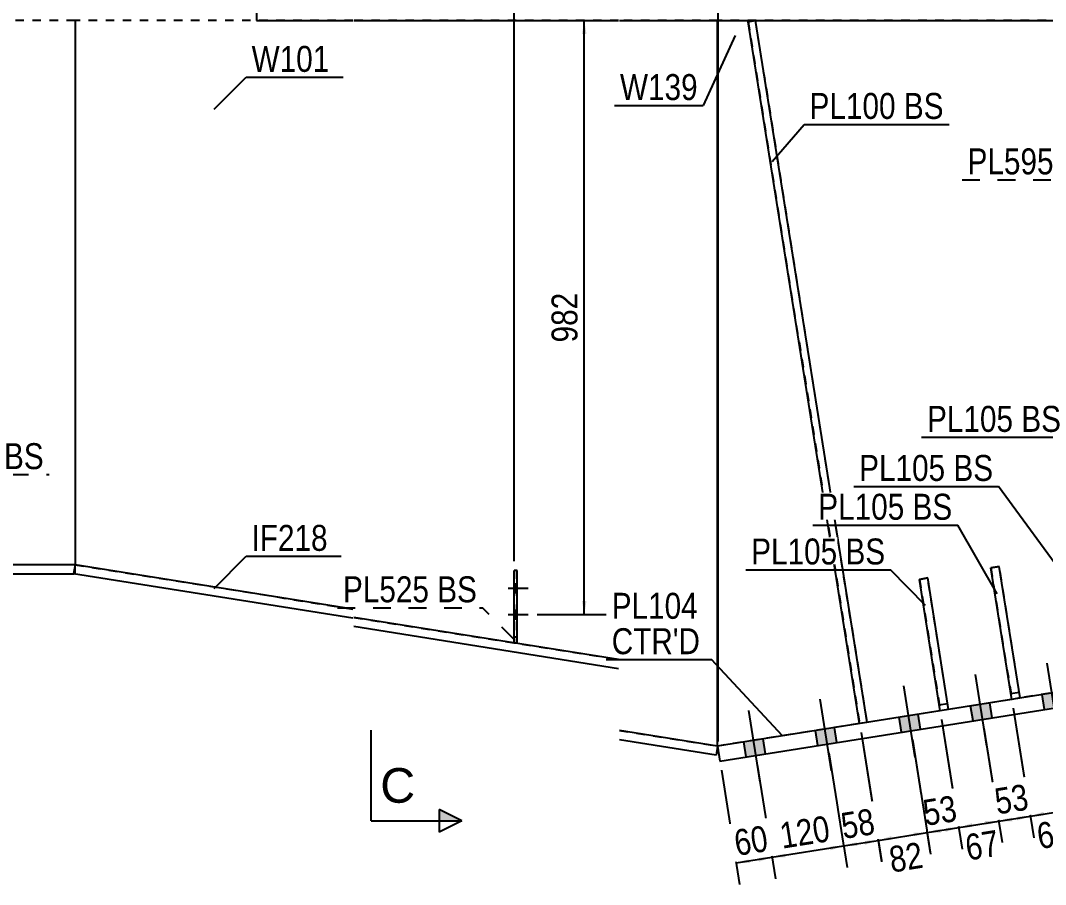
# Model space of a CAD drawing. Header units: millimetres. Extents: x -365 to 38, y -177 to 100.
# Drawn here: x -203.9 to -90.8, y -55.3 to 40 of the extents above; entities that cross this region are included whole.
import ezdxf

# ---------------------------------------------------------------- set-up
doc = ezdxf.new("R2010")
doc.units = ezdxf.units.MM
doc.linetypes.add('DXK_LINE_DOT1', pattern=[1.8814, 0.9407, -0.9407])
doc.linetypes.add('DXK_LINE_DOT2', pattern=[3.9198, 1.9599, -1.9599])
doc.styles.add('Arial', font='ARIAL.TTF', dxfattribs={"height": 0.2})
doc.styles.add('Arial Narrow', font='ARIALN.TTF', dxfattribs={"height": 0.2})

# ---------------------------------------------------------------- blocks, each defined once
blk = doc.blocks.new('Part-623384701-8363 - 8347')
at = {"color": 2, "linetype": 'Continuous'}
for p, q in [((-177.89, 41), (-177.89, 40)), ((-177.89, 40), (-167.23, 40)), ((-167.13, 40), (-137.92, 40)), ((-137.82, 40), (-27.14, 40))]:
    blk.add_line(p, q, dxfattribs=at)
blk = doc.blocks.new('Part-623384701-8373 - 8347')
at = {"color": 2, "linetype": 'Continuous'}
for p, q in [((-123.63, 39.87), (-122.84, 40)), ((-111.33, -37.51), (-123.63, 39.87)), ((-122.84, 40), (-110.54, -37.38))]:
    blk.add_line(p, q, dxfattribs=at)
at = {"color": 7, "linetype": 'DXK_LINE_DOT1'}
blk.add_line((-110.54, -37.38), (-111.33, -37.51), dxfattribs=at)
blk = doc.blocks.new('Part-623384701-8368 - 8347')
at = {"color": 2, "linetype": 'Continuous'}
blk.add_line((-197.89, 40), (-197.89, -20), dxfattribs=at)
at = {"color": 7, "linetype": 'DXK_LINE_DOT1'}
for p, q in [((-167.23, 40), (-197.89, 40)), ((-137.92, 40), (-167.13, 40)), ((-127, 40), (-137.82, 40)), ((-127, -40), (-127, 40)), ((-197.89, -20), (-167.23, -24.89)), ((-167.13, -25.8), (-137.92, -30.45)), ((-137.82, -38.27), (-127, -40))]:
    blk.add_line(p, q, dxfattribs=at)
blk = doc.blocks.new('Part-623384701-8369 - 8347')
at = {"color": 7, "linetype": 'DXK_LINE_DOT1'}
for p, q in [((-197.89, 40), (-208.72, 40)), ((-197.89, 40), (-197.89, -20)), ((-197.89, -20), (-208.72, -20))]:
    blk.add_line(p, q, dxfattribs=at)
blk = doc.blocks.new('Part-623384701-8370 - 8347')
at = {"color": 2, "linetype": 'Continuous'}
for p, q in [((-197.89, -20), (-198.05, -20.99)), ((-167.23, -24.89), (-197.89, -20)), ((-167.23, -25.9), (-198.05, -20.99)), ((-137.92, -30.45), (-167.13, -25.8)), ((-137.92, -31.47), (-167.13, -26.81)), ((-127, -40), (-137.82, -38.27)), ((-127.15, -40.99), (-137.82, -39.29)), ((-127, -40), (-127.15, -40.99))]:
    blk.add_line(p, q, dxfattribs=at)
blk = doc.blocks.new('Part-623384701-8374 - 8347')
at = {"color": 7, "linetype": 'DXK_LINE_DOT1'}
for p, q in [((-122.84, 40), (-123.63, 39.87)), ((-123.63, 39.87), (-111.33, -37.51)), ((-122.84, 40), (-110.54, -37.38))]:
    blk.add_line(p, q, dxfattribs=at)
blk = doc.blocks.new('Part-623384701-8442 - 8347')
at = {"color": 2, "linetype": 'Continuous'}
for p, q in [((-96.84, -20.35), (-95.92, -20.21)), ((-94.54, -34.84), (-96.84, -20.35)), ((-93.62, -34.69), (-95.92, -20.21))]:
    blk.add_line(p, q, dxfattribs=at)
at = {"color": 7, "linetype": 'DXK_LINE_DOT1'}
for p, q in [((-94.64, -34.18), (-93.72, -34.03)), ((-93.62, -34.69), (-94.54, -34.84))]:
    blk.add_line(p, q, dxfattribs=at)
blk = doc.blocks.new('Part-623384701-8378 - 8347')
at = {"color": 2, "linetype": 'Continuous'}
for p, q in [((-15.07, -22.2), (-127, -40)), ((-14.81, -23.85), (-15.07, -22.2)), ((-126.74, -41.65), (-14.81, -23.85)), ((-127, -40), (-126.74, -41.65))]:
    blk.add_line(p, q, dxfattribs=at)
blk = doc.blocks.new('Part-623384701-8458 - 8347')
at = {"color": 2, "linetype": 'Continuous'}
for p, q in [((-127, -40), (-127, 40)), ((-41.8, 39.78), (-41.84, 40))]:
    blk.add_line(p, q, dxfattribs=at)
at = {"color": 7, "linetype": 'DXK_LINE_DOT1'}
for p, q in [((-41.84, 40), (-127, 40)), ((-41.8, 39.78), (-31.53, -24.82)), ((-31.53, -24.82), (-39.63, -26.11)), ((-40.55, -26.25), (-47.53, -27.36)), ((-48.45, -27.51), (-55.43, -28.62)), ((-56.35, -28.77), (-64.98, -30.14)), ((-65.9, -30.28), (-76.17, -31.92)), ((-77.09, -32.06), (-85.72, -33.44)), ((-86.64, -33.58), (-93.62, -34.69)), ((-94.54, -34.84), (-101.52, -35.95)), ((-102.44, -36.09), (-110.54, -37.38)), ((-111.33, -37.51), (-127, -40))]:
    blk.add_line(p, q, dxfattribs=at)
blk = doc.blocks.new('Part-623384701-8410 - 8347')
at = {"color": 2, "linetype": 'Continuous'}
for p, q in [((-197.89, -20), (-208.72, -20)), ((-208.72, -21), (-197.97, -21))]:
    blk.add_line(p, q, dxfattribs=at)
at = {"color": 7, "linetype": 'DXK_LINE_DOT1'}
for q in [(-197.89, -20), (-197.97, -21)]:
    blk.add_line((-197.89, -21), q, dxfattribs=at)
blk = doc.blocks.new('Bolt-623384701-23917 - 8347')
at = {"color": 3, "linetype": 'DXK_LINE_DOT2'}
for p, q in [((-150.09, -22.58), (-147.89, -22.58)), ((-149.45, -22.12), (-149.12, -22.12)), ((-149.45, -23.05), (-149.12, -23.05)), ((-150.09, -25.49), (-147.89, -25.49)), ((-149.46, -25.96), (-149.12, -25.96)), ((-149.45, -25.02), (-149.12, -25.02))]:
    blk.add_line(p, q, dxfattribs=at)
blk = doc.blocks.new('Part-623384701-8418 - 8347')
at = {"color": 2, "linetype": 'Continuous'}
for p, q in [((-149.46, -28.62), (-149.45, -20.62)), ((-149.12, -20.62), (-149.45, -20.62)), ((-149.12, -28.62), (-149.12, -20.62)), ((-149.41, -28.62), (-149.12, -28.62))]:
    blk.add_line(p, q, dxfattribs=at)
at = {"color": 7, "linetype": 'DXK_LINE_DOT1'}
for p, q in [((-149.46, -27.96), (-149.12, -27.96)), ((-149.46, -28.62), (-149.46, -28.62)), ((-149.46, -28.62), (-149.41, -28.62))]:
    blk.add_line(p, q, dxfattribs=at)
blk = doc.blocks.new('Part-623384701-8443 - 8347')
at = {"color": 7, "linetype": 'DXK_LINE_DOT1'}
for p, q in [((-95.92, -20.21), (-96.84, -20.35)), ((-96.84, -20.35), (-94.54, -34.84)), ((-93.62, -34.69), (-95.92, -20.21))]:
    blk.add_line(p, q, dxfattribs=at)
blk = doc.blocks.new('Part-623384701-8444 - 8347')
at = {"color": 2, "linetype": 'Continuous'}
for p, q in [((-104.74, -21.61), (-103.82, -21.46)), ((-101.52, -35.95), (-103.82, -21.46)), ((-102.44, -36.09), (-104.74, -21.61))]:
    blk.add_line(p, q, dxfattribs=at)
at = {"color": 7, "linetype": 'DXK_LINE_DOT1'}
for p, q in [((-102.54, -35.44), (-101.62, -35.29)), ((-101.52, -35.95), (-102.44, -36.09))]:
    blk.add_line(p, q, dxfattribs=at)
blk = doc.blocks.new('Part-623384701-8445 - 8347')
at = {"color": 7, "linetype": 'DXK_LINE_DOT1'}
for p, q in [((-103.82, -21.46), (-104.74, -21.61)), ((-101.52, -35.95), (-103.82, -21.46)), ((-104.74, -21.61), (-102.44, -36.09))]:
    blk.add_line(p, q, dxfattribs=at)
blk = doc.blocks.new('Bolt-623384701-8460 - 8347')
at = {"linetype": 'Continuous'}
for points in [[(-17.97, -22.66), (-20.07, -23), (-19.81, -24.64), (-17.71, -24.31)], [(-17.97, -22.66), (-20.07, -23), (-19.81, -24.64), (-17.71, -24.31)], [(-17.97, -22.66), (-20.07, -23), (-19.81, -24.64), (-17.71, -24.31)], [(-17.97, -22.66), (-20.07, -23), (-19.81, -24.64), (-17.71, -24.31)], [(-25.87, -23.92), (-27.97, -24.25), (-27.71, -25.9), (-25.61, -25.57)], [(-25.87, -23.92), (-27.97, -24.25), (-27.71, -25.9), (-25.61, -25.57)], [(-25.87, -23.92), (-27.97, -24.25), (-27.71, -25.9), (-25.61, -25.57)], [(-25.87, -23.92), (-27.97, -24.25), (-27.71, -25.9), (-25.61, -25.57)], [(-35.09, -25.38), (-37.19, -25.72), (-36.93, -27.37), (-34.82, -27.03)], [(-35.09, -25.38), (-37.19, -25.72), (-36.93, -27.37), (-34.82, -27.03)], [(-35.09, -25.38), (-37.19, -25.72), (-36.93, -27.37), (-34.82, -27.03)], [(-35.09, -25.38), (-37.19, -25.72), (-36.93, -27.37), (-34.82, -27.03)], [(-42.99, -26.64), (-45.09, -26.98), (-44.83, -28.62), (-42.72, -28.29)], [(-42.99, -26.64), (-45.09, -26.98), (-44.83, -28.62), (-42.72, -28.29)], [(-42.99, -26.64), (-45.09, -26.98), (-44.83, -28.62), (-42.72, -28.29)], [(-42.99, -26.64), (-45.09, -26.98), (-44.83, -28.62), (-42.72, -28.29)], [(-50.89, -27.9), (-52.99, -28.23), (-52.73, -29.88), (-50.62, -29.54)], [(-50.89, -27.9), (-52.99, -28.23), (-52.73, -29.88), (-50.62, -29.54)], [(-50.89, -27.9), (-52.99, -28.23), (-52.73, -29.88), (-50.62, -29.54)], [(-50.89, -27.9), (-52.99, -28.23), (-52.73, -29.88), (-50.62, -29.54)], [(-58.79, -29.15), (-60.89, -29.49), (-60.63, -31.13), (-58.53, -30.8)], [(-58.79, -29.15), (-60.89, -29.49), (-60.63, -31.13), (-58.53, -30.8)], [(-58.79, -29.15), (-60.89, -29.49), (-60.63, -31.13), (-58.53, -30.8)], [(-58.79, -29.15), (-60.89, -29.49), (-60.63, -31.13), (-58.53, -30.8)], [(-69.98, -30.93), (-72.09, -31.27), (-71.83, -32.91), (-69.72, -32.58)], [(-69.98, -30.93), (-72.09, -31.27), (-71.83, -32.91), (-69.72, -32.58)], [(-69.98, -30.93), (-72.09, -31.27), (-71.83, -32.91), (-69.72, -32.58)], [(-69.98, -30.93), (-72.09, -31.27), (-71.83, -32.91), (-69.72, -32.58)], [(-81.17, -32.71), (-83.28, -33.05), (-83.02, -34.69), (-80.91, -34.36)], [(-81.17, -32.71), (-83.28, -33.05), (-83.02, -34.69), (-80.91, -34.36)], [(-81.17, -32.71), (-83.28, -33.05), (-83.02, -34.69), (-80.91, -34.36)], [(-81.17, -32.71), (-83.28, -33.05), (-83.02, -34.69), (-80.91, -34.36)], [(-89.07, -33.97), (-91.18, -34.3), (-90.92, -35.95), (-88.81, -35.62)], [(-89.07, -33.97), (-91.18, -34.3), (-90.92, -35.95), (-88.81, -35.62)], [(-89.07, -33.97), (-91.18, -34.3), (-90.92, -35.95), (-88.81, -35.62)], [(-89.07, -33.97), (-91.18, -34.3), (-90.92, -35.95), (-88.81, -35.62)], [(-96.97, -35.23), (-99.08, -35.56), (-98.82, -37.21), (-96.71, -36.87)], [(-96.97, -35.23), (-99.08, -35.56), (-98.82, -37.21), (-96.71, -36.87)], [(-96.97, -35.23), (-99.08, -35.56), (-98.82, -37.21), (-96.71, -36.87)], [(-96.97, -35.23), (-99.08, -35.56), (-98.82, -37.21), (-96.71, -36.87)], [(-104.87, -36.48), (-106.98, -36.82), (-106.72, -38.46), (-104.61, -38.13)], [(-104.87, -36.48), (-106.98, -36.82), (-106.72, -38.46), (-104.61, -38.13)], [(-104.87, -36.48), (-106.98, -36.82), (-106.72, -38.46), (-104.61, -38.13)], [(-104.87, -36.48), (-106.98, -36.82), (-106.72, -38.46), (-104.61, -38.13)], [(-114.09, -37.95), (-116.2, -38.28), (-115.94, -39.93), (-113.83, -39.59)], [(-114.09, -37.95), (-116.2, -38.28), (-115.94, -39.93), (-113.83, -39.59)], [(-114.09, -37.95), (-116.2, -38.28), (-115.94, -39.93), (-113.83, -39.59)], [(-114.09, -37.95), (-116.2, -38.28), (-115.94, -39.93), (-113.83, -39.59)], [(-121.99, -39.2), (-124.1, -39.54), (-123.84, -41.19), (-121.73, -40.85)], [(-121.99, -39.2), (-124.1, -39.54), (-123.84, -41.19), (-121.73, -40.85)], [(-121.99, -39.2), (-124.1, -39.54), (-123.84, -41.19), (-121.73, -40.85)], [(-121.99, -39.2), (-124.1, -39.54), (-123.84, -41.19), (-121.73, -40.85)]]:
    blk.add_hatch(color=3, dxfattribs=at).paths.add_polyline_path(points)
at = {"color": 3, "linetype": 'Continuous'}
for p, q in [((-18.29, -27.42), (-19.54, -19.54)), ((-18.29, -27.42), (-19.54, -19.54)), ((-18.29, -27.42), (-19.54, -19.54)), ((-18.29, -27.42), (-19.54, -19.54)), ((-26.19, -28.68), (-27.44, -20.79)), ((-26.19, -28.68), (-27.44, -20.79)), ((-26.19, -28.68), (-27.44, -20.79)), ((-26.19, -28.68), (-27.44, -20.79)), ((-35.41, -30.14), (-36.66, -22.26)), ((-35.41, -30.14), (-36.66, -22.26)), ((-35.41, -30.14), (-36.66, -22.26)), ((-35.41, -30.14), (-36.66, -22.26)), ((-43.31, -31.4), (-44.56, -23.52)), ((-43.31, -31.4), (-44.56, -23.52)), ((-43.31, -31.4), (-44.56, -23.52)), ((-43.31, -31.4), (-44.56, -23.52)), ((-19.81, -24.64), (-20.07, -23)), ((-19.81, -24.64), (-20.07, -23)), ((-19.81, -24.64), (-20.07, -23)), ((-19.81, -24.64), (-20.07, -23)), ((-17.71, -24.31), (-17.97, -22.66)), ((-17.71, -24.31), (-17.97, -22.66)), ((-17.71, -24.31), (-17.97, -22.66)), ((-17.71, -24.31), (-17.97, -22.66)), ((-51.21, -32.66), (-52.46, -24.77)), ((-51.21, -32.66), (-52.46, -24.77)), ((-51.21, -32.66), (-52.46, -24.77)), ((-51.21, -32.66), (-52.46, -24.77)), ((-27.71, -25.9), (-27.97, -24.25)), ((-27.71, -25.9), (-27.97, -24.25)), ((-27.71, -25.9), (-27.97, -24.25)), ((-27.71, -25.9), (-27.97, -24.25)), ((-25.61, -25.57), (-25.87, -23.92)), ((-25.61, -25.57), (-25.87, -23.92)), ((-25.61, -25.57), (-25.87, -23.92)), ((-25.61, -25.57), (-25.87, -23.92)), ((-36.93, -27.37), (-37.19, -25.72)), ((-36.93, -27.37), (-37.19, -25.72)), ((-36.93, -27.37), (-37.19, -25.72)), ((-36.93, -27.37), (-37.19, -25.72)), ((-34.82, -27.03), (-35.09, -25.38)), ((-34.82, -27.03), (-35.09, -25.38)), ((-34.82, -27.03), (-35.09, -25.38)), ((-34.82, -27.03), (-35.09, -25.38)), ((-59.11, -33.91), (-60.36, -26.03)), ((-59.11, -33.91), (-60.36, -26.03)), ((-59.11, -33.91), (-60.36, -26.03)), ((-59.11, -33.91), (-60.36, -26.03)), ((-44.83, -28.62), (-45.09, -26.98)), ((-44.83, -28.62), (-45.09, -26.98)), ((-44.83, -28.62), (-45.09, -26.98)), ((-44.83, -28.62), (-45.09, -26.98)), ((-42.72, -28.29), (-42.99, -26.64)), ((-42.72, -28.29), (-42.99, -26.64)), ((-42.72, -28.29), (-42.99, -26.64)), ((-42.72, -28.29), (-42.99, -26.64)), ((-70.3, -35.69), (-71.56, -27.81)), ((-70.3, -35.69), (-71.56, -27.81)), ((-70.3, -35.69), (-71.56, -27.81)), ((-70.3, -35.69), (-71.56, -27.81)), ((-52.73, -29.88), (-52.99, -28.23)), ((-52.73, -29.88), (-52.99, -28.23)), ((-52.73, -29.88), (-52.99, -28.23)), ((-52.73, -29.88), (-52.99, -28.23)), ((-50.62, -29.54), (-50.89, -27.9)), ((-50.62, -29.54), (-50.89, -27.9)), ((-50.62, -29.54), (-50.89, -27.9)), ((-50.62, -29.54), (-50.89, -27.9)), ((-58.53, -30.8), (-58.79, -29.15)), ((-58.53, -30.8), (-58.79, -29.15)), ((-58.53, -30.8), (-58.79, -29.15)), ((-58.53, -30.8), (-58.79, -29.15)), ((-81.5, -37.47), (-82.75, -29.59)), ((-81.5, -37.47), (-82.75, -29.59)), ((-81.5, -37.47), (-82.75, -29.59)), ((-81.5, -37.47), (-82.75, -29.59)), ((-60.63, -31.13), (-60.89, -29.49)), ((-60.63, -31.13), (-60.89, -29.49)), ((-60.63, -31.13), (-60.89, -29.49)), ((-60.63, -31.13), (-60.89, -29.49)), ((-89.4, -38.73), (-90.65, -30.85)), ((-89.4, -38.73), (-90.65, -30.85)), ((-89.4, -38.73), (-90.65, -30.85)), ((-89.4, -38.73), (-90.65, -30.85)), ((-71.83, -32.91), (-72.09, -31.27)), ((-71.83, -32.91), (-72.09, -31.27)), ((-71.83, -32.91), (-72.09, -31.27)), ((-71.83, -32.91), (-72.09, -31.27)), ((-69.72, -32.58), (-69.98, -30.93)), ((-69.72, -32.58), (-69.98, -30.93)), ((-69.72, -32.58), (-69.98, -30.93)), ((-69.72, -32.58), (-69.98, -30.93)), ((-97.3, -39.99), (-98.55, -32.1)), ((-97.3, -39.99), (-98.55, -32.1)), ((-97.3, -39.99), (-98.55, -32.1)), ((-97.3, -39.99), (-98.55, -32.1)), ((-80.91, -34.36), (-81.17, -32.71)), ((-80.91, -34.36), (-81.17, -32.71)), ((-80.91, -34.36), (-81.17, -32.71)), ((-80.91, -34.36), (-81.17, -32.71)), ((-105.2, -41.24), (-106.45, -33.36)), ((-105.2, -41.24), (-106.45, -33.36)), ((-105.2, -41.24), (-106.45, -33.36)), ((-105.2, -41.24), (-106.45, -33.36)), ((-83.02, -34.69), (-83.28, -33.05)), ((-83.02, -34.69), (-83.28, -33.05)), ((-83.02, -34.69), (-83.28, -33.05)), ((-83.02, -34.69), (-83.28, -33.05)), ((-114.42, -42.71), (-115.67, -34.82)), ((-114.42, -42.71), (-115.67, -34.82)), ((-114.42, -42.71), (-115.67, -34.82)), ((-114.42, -42.71), (-115.67, -34.82)), ((-90.92, -35.95), (-91.18, -34.3)), ((-90.92, -35.95), (-91.18, -34.3)), ((-90.92, -35.95), (-91.18, -34.3)), ((-90.92, -35.95), (-91.18, -34.3)), ((-88.81, -35.62), (-89.07, -33.97)), ((-88.81, -35.62), (-89.07, -33.97)), ((-88.81, -35.62), (-89.07, -33.97)), ((-88.81, -35.62), (-89.07, -33.97)), ((-122.32, -43.96), (-123.57, -36.08)), ((-122.32, -43.96), (-123.57, -36.08)), ((-122.32, -43.96), (-123.57, -36.08)), ((-122.32, -43.96), (-123.57, -36.08)), ((-98.82, -37.21), (-99.08, -35.56)), ((-98.82, -37.21), (-99.08, -35.56)), ((-98.82, -37.21), (-99.08, -35.56)), ((-98.82, -37.21), (-99.08, -35.56)), ((-96.71, -36.87), (-96.97, -35.23)), ((-96.71, -36.87), (-96.97, -35.23)), ((-96.71, -36.87), (-96.97, -35.23)), ((-96.71, -36.87), (-96.97, -35.23)), ((-106.72, -38.46), (-106.98, -36.82)), ((-106.72, -38.46), (-106.98, -36.82)), ((-106.72, -38.46), (-106.98, -36.82)), ((-106.72, -38.46), (-106.98, -36.82)), ((-104.61, -38.13), (-104.87, -36.48)), ((-104.61, -38.13), (-104.87, -36.48)), ((-104.61, -38.13), (-104.87, -36.48)), ((-104.61, -38.13), (-104.87, -36.48)), ((-115.94, -39.93), (-116.2, -38.28)), ((-115.94, -39.93), (-116.2, -38.28)), ((-115.94, -39.93), (-116.2, -38.28)), ((-115.94, -39.93), (-116.2, -38.28)), ((-113.83, -39.59), (-114.09, -37.95)), ((-113.83, -39.59), (-114.09, -37.95)), ((-113.83, -39.59), (-114.09, -37.95)), ((-113.83, -39.59), (-114.09, -37.95)), ((-123.84, -41.19), (-124.1, -39.54)), ((-123.84, -41.19), (-124.1, -39.54)), ((-123.84, -41.19), (-124.1, -39.54)), ((-123.84, -41.19), (-124.1, -39.54)), ((-121.73, -40.85), (-121.99, -39.2)), ((-121.73, -40.85), (-121.99, -39.2)), ((-121.73, -40.85), (-121.99, -39.2)), ((-121.73, -40.85), (-121.99, -39.2))]:
    blk.add_line(p, q, dxfattribs=at)
blk = doc.blocks.new('Part-623384701-23891 - 8347')
at = {"color": 7, "linetype": 'DXK_LINE_DOT1'}
for p, q in [((-149.45, -20.62), (-149.46, -28.62)), ((-149.12, -20.62), (-149.45, -20.62)), ((-149.12, -28.62), (-149.12, -20.62)), ((-149.41, -28.62), (-149.12, -28.62))]:
    blk.add_line(p, q, dxfattribs=at)
blk = doc.blocks.new('Bolt-623384701-23905 - 8347')
at = {"linetype": 'Continuous'}
for points in [[(-149.12, -23.05), (-149.12, -22.12), (-149.45, -22.12), (-149.45, -23.05)], [(-149.12, -25.96), (-149.12, -25.02), (-149.45, -25.02), (-149.46, -25.96)]]:
    blk.add_hatch(color=3, dxfattribs=at).paths.add_polyline_path(points)
at = {"color": 3, "linetype": 'Continuous'}
for p, q in [((-150.09, -22.58), (-147.89, -22.58)), ((-149.45, -22.12), (-149.12, -22.12)), ((-149.45, -23.05), (-149.12, -23.05)), ((-150.09, -25.49), (-147.89, -25.49)), ((-149.46, -25.96), (-149.12, -25.96)), ((-149.45, -25.02), (-149.12, -25.02))]:
    blk.add_line(p, q, dxfattribs=at)
blk = doc.blocks.new('StraightDimension-623384701-21144 - 8347')
at = {"linetype": 'Continuous'}
for points in [[(-90.97, -47.73), (-92.49, -47.72), (-91.05, -47.24)], [(-89.6, -47.01), (-88.08, -47.02), (-89.52, -47.5)]]:
    blk.add_hatch(color=7, dxfattribs=at).paths.add_polyline_path(points)
at = {"color": 7, "linetype": 'Continuous'}
for p, q in [((-94.38, -35.83), (-92.14, -49.94)), ((-89.71, -36.77), (-87.73, -49.24)), ((-92.49, -47.72), (-88.08, -47.02))]:
    blk.add_line(p, q, dxfattribs=at)
at = {"color": 0}
blk.add_wipeout([(-87.2, -51.28), (-87.86, -47.14), (-92.66, -47.9), (-92, -52.05)], dxfattribs=at)
at = {"color": 3, "style": 'Arial Narrow'}
blk.add_text('67', height=2.863, rotation=9.0355, dxfattribs=at).set_placement((-91.5, -51.36))
blk = doc.blocks.new('StraightDimension-623384701-34118 - 8347')
at = {"linetype": 'Continuous'}
blk.add_hatch(color=7, dxfattribs=at).paths.add_polyline_path([(-150.95, 67.8), (-149.45, 67.55), (-150.95, 67.3)])
at = {"color": 7, "linetype": 'Continuous'}
for p, q in [((-149.45, -19.62), (-149.45, 72.05)), ((-159.52, 67.55), (-149.45, 67.55))]:
    blk.add_line(p, q, dxfattribs=at)
at = {"color": 0}
blk.add_wipeout([(-150.23, 68.45), (-150.23, 72.65), (-158.74, 72.65), (-158.74, 68.45)], dxfattribs=at)
at = {"color": 3, "style": 'Arial Narrow'}
blk.add_text('3811', height=2.863, dxfattribs=at).set_placement((-158.14, 69.05))
blk = doc.blocks.new('StraightDimension-623384701-21146 - 8347')
at = {"linetype": 'Continuous'}
for points in [[(-98.87, -48.99), (-100.39, -48.98), (-98.95, -48.49)], [(-97.5, -48.26), (-95.98, -48.27), (-97.42, -48.76)]]:
    blk.add_hatch(color=7, dxfattribs=at).paths.add_polyline_path(points)
at = {"color": 7, "linetype": 'Continuous'}
for p, q in [((-102.28, -37.08), (-100.04, -51.2)), ((-97.61, -38.03), (-95.63, -50.5)), ((-100.39, -48.98), (-95.98, -48.27))]:
    blk.add_line(p, q, dxfattribs=at)
at = {"color": 0}
blk.add_wipeout([(-95.1, -52.54), (-95.76, -48.39), (-100.56, -49.15), (-99.9, -53.3)], dxfattribs=at)
at = {"color": 3, "style": 'Arial Narrow'}
blk.add_text('67', height=2.863, rotation=9.0355, dxfattribs=at).set_placement((-99.4, -52.62))
blk = doc.blocks.new('StraightDimension-623384701-15464 - 8347')
at = {"linetype": 'Continuous'}
for points in [[(-141.96, 38.5), (-141.71, 40), (-141.46, 38.5)], [(-141.46, -23.99), (-141.71, -25.49), (-141.96, -23.99)]]:
    blk.add_hatch(color=7, dxfattribs=at).paths.add_polyline_path(points)
at = {"color": 7, "linetype": 'Continuous'}
for p, q in [((-145.42, 40), (-139.31, 40)), ((-141.71, -25.49), (-141.71, 40)), ((-146.89, -25.49), (-139.31, -25.49))]:
    blk.add_line(p, q, dxfattribs=at)
at = {"color": 0}
blk.add_wipeout([(-141.86, 10.6), (-146.06, 10.6), (-146.06, 3.91), (-141.86, 3.91)], dxfattribs=at)
at = {"color": 3, "style": 'Arial Narrow'}
blk.add_text('982', height=2.863, rotation=90.0002, dxfattribs=at).set_placement((-142.46, 4.51))
blk = doc.blocks.new('StraightDimension-623384701-34117 - 8347')
at = {"linetype": 'Continuous'}
blk.add_hatch(color=7, dxfattribs=at).paths.add_polyline_path([(-128.42, 67.8), (-126.92, 67.55), (-128.42, 67.3)])
at = {"color": 7, "linetype": 'Continuous'}
for p, q in [((-126.92, -39.48), (-126.92, 72.05)), ((-136.98, 67.55), (-126.92, 67.55))]:
    blk.add_line(p, q, dxfattribs=at)
at = {"color": 0}
blk.add_wipeout([(-127.7, 68.45), (-127.7, 72.65), (-136.21, 72.65), (-136.21, 68.45)], dxfattribs=at)
at = {"color": 3, "style": 'Arial Narrow'}
blk.add_text('4883', height=2.863, dxfattribs=at).set_placement((-135.61, 69.05))
blk = doc.blocks.new('StraightDimension-623384701-21145 - 8347')
at = {"linetype": 'Continuous'}
for points in [[(-94.46, -48.29), (-95.98, -48.27), (-94.54, -47.79)], [(-94.01, -47.71), (-92.49, -47.72), (-93.93, -48.2)]]:
    blk.add_hatch(color=7, dxfattribs=at).paths.add_polyline_path(points)
at = {"color": 7, "linetype": 'Continuous'}
for p, q in [((-94.38, -35.83), (-92.11, -50.09)), ((-97.61, -38.03), (-95.6, -50.64)), ((-95.98, -48.27), (-92.49, -47.72))]:
    blk.add_line(p, q, dxfattribs=at)
at = {"color": 0}
blk.add_wipeout([(-91.86, -47.47), (-92.52, -43.32), (-97.32, -44.08), (-96.66, -48.23)], dxfattribs=at)
at = {"color": 3, "style": 'Arial Narrow'}
blk.add_text('53', height=2.863, rotation=9.0355, dxfattribs=at).set_placement((-96.16, -47.54))
blk = doc.blocks.new('StraightDimension-623384701-21147 - 8347')
at = {"linetype": 'Continuous'}
for points in [[(-102.36, -49.54), (-103.88, -49.53), (-102.44, -49.05)], [(-101.91, -48.96), (-100.39, -48.98), (-101.83, -49.46)]]:
    blk.add_hatch(color=7, dxfattribs=at).paths.add_polyline_path(points)
at = {"color": 7, "linetype": 'Continuous'}
for p, q in [((-102.28, -37.08), (-100.01, -51.35)), ((-105.51, -39.28), (-103.5, -51.9)), ((-103.88, -49.53), (-100.39, -48.98))]:
    blk.add_line(p, q, dxfattribs=at)
at = {"color": 0}
blk.add_wipeout([(-99.76, -48.72), (-100.42, -44.58), (-105.22, -45.34), (-104.56, -49.49)], dxfattribs=at)
at = {"color": 3, "style": 'Arial Narrow'}
blk.add_text('53', height=2.863, rotation=9.0355, dxfattribs=at).set_placement((-104.06, -48.8))
blk = doc.blocks.new('StraightDimension-623384701-21148 - 8347')
at = {"linetype": 'Continuous'}
for points in [[(-105.4, -49.52), (-103.88, -49.53), (-105.32, -50.01)], [(-107.76, -50.4), (-109.28, -50.39), (-107.84, -49.91)]]:
    blk.add_hatch(color=7, dxfattribs=at).paths.add_polyline_path(points)
at = {"color": 7, "linetype": 'Continuous'}
for p, q in [((-111.17, -38.5), (-108.93, -52.61)), ((-105.51, -39.28), (-103.53, -51.75)), ((-109.28, -50.39), (-103.88, -49.53))]:
    blk.add_line(p, q, dxfattribs=at)
at = {"color": 0}
blk.add_wipeout([(-103.5, -53.87), (-104.16, -49.73), (-108.95, -50.49), (-108.29, -54.64)], dxfattribs=at)
at = {"color": 3, "style": 'Arial Narrow'}
blk.add_text('82', height=2.863, rotation=9.0355, dxfattribs=at).set_placement((-107.8, -53.95))
blk = doc.blocks.new('StraightDimension-623384701-21149 - 8347')
at = {"linetype": 'Continuous'}
for points in [[(-111.58, -51.01), (-113.1, -51), (-111.66, -50.51)], [(-110.8, -50.38), (-109.28, -50.39), (-110.72, -50.87)]]:
    blk.add_hatch(color=7, dxfattribs=at).paths.add_polyline_path(points)
at = {"color": 7, "linetype": 'Continuous'}
for p, q in [((-111.17, -38.5), (-108.9, -52.76)), ((-114.73, -40.75), (-112.72, -53.37)), ((-113.1, -51), (-109.28, -50.39))]:
    blk.add_line(p, q, dxfattribs=at)
at = {"color": 0}
blk.add_wipeout([(-108.81, -50.16), (-109.47, -46.02), (-114.27, -46.78), (-113.61, -50.93)], dxfattribs=at)
at = {"color": 3, "style": 'Arial Narrow'}
blk.add_text('58', height=2.863, rotation=9.0355, dxfattribs=at).set_placement((-113.11, -50.24))
blk = doc.blocks.new('StraightDimension-623384701-21150 - 8347')
at = {"linetype": 'Continuous'}
for points in [[(-119.48, -52.26), (-121, -52.25), (-119.56, -51.77)], [(-114.62, -50.99), (-113.1, -51), (-114.54, -51.48)]]:
    blk.add_hatch(color=7, dxfattribs=at).paths.add_polyline_path(points)
at = {"color": 7, "linetype": 'Continuous'}
for p, q in [((-114.73, -40.75), (-112.72, -53.37)), ((-122.63, -42.01), (-120.62, -54.62)), ((-121, -52.25), (-113.1, -51))]:
    blk.add_line(p, q, dxfattribs=at)
at = {"color": 0}
blk.add_wipeout([(-113.77, -50.95), (-114.43, -46.8), (-121.03, -47.85), (-120.37, -52)], dxfattribs=at)
at = {"color": 3, "style": 'Arial Narrow'}
blk.add_text('120', height=2.863, rotation=9.0355, dxfattribs=at).set_placement((-119.87, -51.31))
blk = doc.blocks.new('StraightDimension-623384701-21151 - 8347')
at = {"linetype": 'Continuous'}
for points in [[(-123.43, -52.89), (-124.95, -52.88), (-123.51, -52.4)], [(-122.52, -52.24), (-121, -52.25), (-122.44, -52.74)]]:
    blk.add_hatch(color=7, dxfattribs=at).paths.add_polyline_path(points)
at = {"color": 7, "linetype": 'Continuous'}
for p, q in [((-126.58, -42.63), (-124.57, -55.25)), ((-122.63, -42.01), (-120.62, -54.62)), ((-124.95, -52.88), (-121, -52.25))]:
    blk.add_line(p, q, dxfattribs=at)
at = {"color": 0}
blk.add_wipeout([(-120.6, -52.04), (-121.26, -47.89), (-126.05, -48.65), (-125.4, -52.8)], dxfattribs=at)
at = {"color": 3, "style": 'Arial Narrow'}
blk.add_text('60', height=2.863, rotation=9.0355, dxfattribs=at).set_placement((-124.9, -52.11))
blk = doc.blocks.new('SectionMark-623384701-22281 - 8347')
at = {"linetype": 'Continuous'}
for points in [[(-157.72, 71.86), (-157.72, 73.11), (-155.22, 73.11)], [(-157.72, -48.24), (-157.72, -46.99), (-155.22, -48.24)]]:
    blk.add_hatch(color=30, dxfattribs=at).paths.add_polyline_path(points)
at = {"color": 30, "linetype": 'Continuous'}
for p, q in [((-157.72, 71.86), (-157.72, 74.36)), ((-157.72, 74.36), (-155.22, 73.11)), ((-165.22, 73.11), (-165.22, 63.11)), ((-165.22, 73.11), (-155.22, 73.11)), ((-155.22, 73.11), (-157.72, 71.86)), ((-165.22, -48.24), (-165.22, -38.24)), ((-155.22, -48.24), (-157.72, -46.99)), ((-157.72, -46.99), (-157.72, -49.49)), ((-165.22, -48.24), (-155.22, -48.24)), ((-155.22, -48.24), (-157.72, -49.49))]:
    blk.add_line(p, q, dxfattribs=at)
at = {"color": 0, "linetype": 'Continuous'}
for points in [[(-160.36, 67.11), (-160.36, 71.11), (-164.22, 71.11), (-164.22, 67.11)], [(-160.36, -46.24), (-160.36, -42.24), (-164.22, -42.24), (-164.22, -46.24)]]:
    blk.add_wipeout(points, dxfattribs=at)
at = {"color": 96, "linetype": 'Continuous', "style": 'Arial'}
for p in [(-164.22, 67.11), (-164.22, -46.24)]:
    blk.add_text('C', height=3.82, dxfattribs=at).set_placement(p)
blk = doc.blocks.new('MarkSet-623384701-22939 - 8347')
at = {"color": 7, "linetype": 'Continuous'}
for p in [(-104.49, -5.95), (-78.71, -20.45)]:
    blk.add_line(p, (-88.5, -5.95), dxfattribs=at)
at = {"color": 0}
for points in [[(-94.39, -5.35), (-94.39, -2.35), (-103.89, -2.35), (-103.89, -5.35)], [(-89.1, -5.35), (-89.1, -2.35), (-93.49, -2.35), (-93.49, -5.35)]]:
    blk.add_wipeout(points, dxfattribs=at)
for points in [[(-94.39, -5.35), (-94.39, -2.35), (-103.89, -2.35), (-103.89, -5.35)], [(-89.1, -5.35), (-89.1, -2.35), (-93.49, -2.35), (-93.49, -5.35)]]:
    blk.add_wipeout(points, dxfattribs=at)
at = {"color": 3, "style": 'Arial Narrow'}
for s, p in [('PL105', (-103.89, -5.35)), ('BS', (-93.49, -5.35))]:
    blk.add_text(s, height=2.863, dxfattribs=at).set_placement(p)
blk = doc.blocks.new('MarkSet-623384701-22950 - 8347')
at = {"color": 7, "linetype": 'Continuous'}
for p in [(-111.98, -11.36), (-88.26, -21.97)]:
    blk.add_line(p, (-96, -11.36), dxfattribs=at)
at = {"color": 0}
for points in [[(-101.88, -10.76), (-101.88, -7.76), (-111.38, -7.76), (-111.38, -10.76)], [(-96.6, -10.76), (-96.6, -7.76), (-100.98, -7.76), (-100.98, -10.76)]]:
    blk.add_wipeout(points, dxfattribs=at)
for points in [[(-101.88, -10.76), (-101.88, -7.76), (-111.38, -7.76), (-111.38, -10.76)], [(-96.6, -10.76), (-96.6, -7.76), (-100.98, -7.76), (-100.98, -10.76)]]:
    blk.add_wipeout(points, dxfattribs=at)
at = {"color": 3, "style": 'Arial Narrow'}
for s, p in [('PL105', (-111.38, -10.76)), ('BS', (-100.98, -10.76))]:
    blk.add_text(s, height=2.863, dxfattribs=at).set_placement(p)
blk = doc.blocks.new('MarkSet-623384701-22961 - 8347')
at = {"color": 7, "linetype": 'Continuous'}
for p in [(-116.49, -15.64), (-96.16, -23.22)]:
    blk.add_line(p, (-100.5, -15.64), dxfattribs=at)
at = {"color": 0}
for points in [[(-106.39, -15.04), (-106.39, -12.04), (-115.89, -12.04), (-115.89, -15.04)], [(-101.1, -15.04), (-101.1, -12.04), (-105.49, -12.04), (-105.49, -15.04)]]:
    blk.add_wipeout(points, dxfattribs=at)
for points in [[(-106.39, -15.04), (-106.39, -12.04), (-115.89, -12.04), (-115.89, -15.04)], [(-101.1, -15.04), (-101.1, -12.04), (-105.49, -12.04), (-105.49, -15.04)]]:
    blk.add_wipeout(points, dxfattribs=at)
at = {"color": 3, "style": 'Arial Narrow'}
for s, p in [('PL105', (-115.89, -15.04)), ('BS', (-105.49, -15.04))]:
    blk.add_text(s, height=2.863, dxfattribs=at).set_placement(p)
blk = doc.blocks.new('MarkSet-623384701-22972 - 8347')
at = {"color": 7, "linetype": 'Continuous'}
for p in [(-123.89, -20.57), (-104.06, -24.48)]:
    blk.add_line(p, (-107.91, -20.57), dxfattribs=at)
at = {"color": 0}
for points in [[(-113.79, -19.97), (-113.79, -16.97), (-123.29, -16.97), (-123.29, -19.97)], [(-108.51, -19.97), (-108.51, -16.97), (-112.89, -16.97), (-112.89, -19.97)]]:
    blk.add_wipeout(points, dxfattribs=at)
for points in [[(-113.79, -19.97), (-113.79, -16.97), (-123.29, -16.97), (-123.29, -19.97)], [(-108.51, -19.97), (-108.51, -16.97), (-112.89, -16.97), (-112.89, -19.97)]]:
    blk.add_wipeout(points, dxfattribs=at)
at = {"color": 3, "style": 'Arial Narrow'}
for s, p in [('PL105', (-123.29, -19.97)), ('BS', (-112.89, -19.97))]:
    blk.add_text(s, height=2.863, dxfattribs=at).set_placement(p)
blk = doc.blocks.new('MarkSet-623384701-22983 - 8347')
at = {"color": 7, "linetype": 'Continuous'}
for p, q in [((-120.99, 24.44), (-117.45, 28.55)), ((-117.45, 28.55), (-101.46, 28.55))]:
    blk.add_line(p, q, dxfattribs=at)
at = {"color": 0}
for points in [[(-107.35, 29.15), (-107.35, 32.15), (-116.85, 32.15), (-116.85, 29.15)], [(-102.06, 29.15), (-102.06, 32.15), (-106.45, 32.15), (-106.45, 29.15)]]:
    blk.add_wipeout(points, dxfattribs=at)
for points in [[(-107.35, 29.15), (-107.35, 32.15), (-116.85, 32.15), (-116.85, 29.15)], [(-102.06, 29.15), (-102.06, 32.15), (-106.45, 32.15), (-106.45, 29.15)]]:
    blk.add_wipeout(points, dxfattribs=at)
at = {"color": 3, "style": 'Arial Narrow'}
for s, p in [('PL100', (-116.85, 29.15)), ('BS', (-106.45, 29.15))]:
    blk.add_text(s, height=2.863, dxfattribs=at).set_placement(p)
blk = doc.blocks.new('Mark-623384701-23057 - 8347')
at = {"color": 7, "linetype": 'Continuous'}
for p, q in [((-182.54, 30.21), (-179.01, 33.74)), ((-179.01, 33.74), (-168.32, 33.74))]:
    blk.add_line(p, q, dxfattribs=at)
at = {"color": 0}
blk.add_wipeout([(-169.82, 34.34), (-169.82, 37.34), (-178.41, 37.34), (-178.41, 34.34)], dxfattribs=at)
blk.add_wipeout([(-169.82, 34.34), (-169.82, 37.34), (-178.41, 37.34), (-178.41, 34.34)], dxfattribs=at)
at = {"color": 3, "style": 'Arial Narrow'}
blk.add_text('W101', height=2.863, dxfattribs=at).set_placement((-178.41, 34.34))
blk = doc.blocks.new('Mark-623384701-23063 - 8347')
at = {"color": 7, "linetype": 'Continuous'}
for p, q in [((-182.56, -22.61), (-179.02, -19.07)), ((-179.02, -19.07), (-168.52, -19.07))]:
    blk.add_line(p, q, dxfattribs=at)
at = {"color": 0}
blk.add_wipeout([(-170.02, -18.47), (-170.02, -15.47), (-178.42, -15.47), (-178.42, -18.47)], dxfattribs=at)
blk.add_wipeout([(-170.02, -18.47), (-170.02, -15.47), (-178.42, -15.47), (-178.42, -18.47)], dxfattribs=at)
at = {"color": 3, "style": 'Arial Narrow'}
blk.add_text('IF218', height=2.863, dxfattribs=at).set_placement((-178.42, -18.47))
blk = doc.blocks.new('Mark-623384701-23072 - 8347')
at = {"color": 7, "linetype": 'Continuous'}
for p in [(-139.28, -30.46), (-119.84, -38.86)]:
    blk.add_line(p, (-127.68, -30.46), dxfattribs=at)
at = {"color": 0}
for points in [[(-129.18, -25.96), (-129.18, -22.96), (-138.68, -22.96), (-138.68, -25.96)], [(-128.93, -29.86), (-128.93, -26.86), (-138.68, -26.86), (-138.68, -29.86)]]:
    blk.add_wipeout(points, dxfattribs=at)
for points in [[(-129.18, -25.96), (-129.18, -22.96), (-138.68, -22.96), (-138.68, -25.96)], [(-128.93, -29.86), (-128.93, -26.86), (-138.68, -26.86), (-138.68, -29.86)]]:
    blk.add_wipeout(points, dxfattribs=at)
at = {"color": 3, "style": 'Arial Narrow'}
blk.add_text('PL104', height=2.863, dxfattribs=at).set_placement((-138.68, -25.96))
at = {"color": 1, "style": 'Arial Narrow'}
blk.add_text("CTR'D", height=2.863, dxfattribs=at).set_placement((-138.68, -29.86))
blk = doc.blocks.new('MarkSet-623384701-27421 - 8347')
at = {"color": 7, "linetype": 'DXK_LINE_DOT2'}
for p, q in [((-220.27, -13.6), (-216.73, -10.06)), ((-216.73, -10.06), (-200.74, -10.06))]:
    blk.add_line(p, q, dxfattribs=at)
at = {"color": 0}
for points in [[(-206.63, -9.46), (-206.63, -6.46), (-216.13, -6.46), (-216.13, -9.46)], [(-201.34, -9.46), (-201.34, -6.46), (-205.73, -6.46), (-205.73, -9.46)]]:
    blk.add_wipeout(points, dxfattribs=at)
for points in [[(-206.63, -9.46), (-206.63, -6.46), (-216.13, -6.46), (-216.13, -9.46)], [(-201.34, -9.46), (-201.34, -6.46), (-205.73, -6.46), (-205.73, -9.46)]]:
    blk.add_wipeout(points, dxfattribs=at)
at = {"color": 3, "style": 'Arial Narrow'}
for s, p in [('PL526', (-216.13, -9.46)), ('BS', (-205.73, -9.46))]:
    blk.add_text(s, height=2.863, dxfattribs=at).set_placement(p)
blk = doc.blocks.new('Mark-623384701-23114 - 8347')
at = {"color": 7, "linetype": 'Continuous'}
for p in [(-125.05, 38.36), (-138.37, 30.63)]:
    blk.add_line(p, (-128.59, 30.63), dxfattribs=at)
at = {"color": 0}
blk.add_wipeout([(-129.19, 31.23), (-129.19, 34.23), (-137.77, 34.23), (-137.77, 31.23)], dxfattribs=at)
blk.add_wipeout([(-129.19, 31.23), (-129.19, 34.23), (-137.77, 34.23), (-137.77, 31.23)], dxfattribs=at)
at = {"color": 3, "style": 'Arial Narrow'}
blk.add_text('W139', height=2.863, dxfattribs=at).set_placement((-137.77, 31.23))
blk = doc.blocks.new('MarkSet-623384701-27427 - 8347')
at = {"color": 7, "linetype": 'DXK_LINE_DOT2'}
for p in [(-168.93, -24.74), (-149.41, -28.27)]:
    blk.add_line(p, (-152.95, -24.74), dxfattribs=at)
at = {"color": 0}
for points in [[(-158.83, -24.14), (-158.83, -21.14), (-168.33, -21.14), (-168.33, -24.14)], [(-153.55, -24.14), (-153.55, -21.14), (-157.93, -21.14), (-157.93, -24.14)]]:
    blk.add_wipeout(points, dxfattribs=at)
for points in [[(-158.83, -24.14), (-158.83, -21.14), (-168.33, -21.14), (-168.33, -24.14)], [(-153.55, -24.14), (-153.55, -21.14), (-157.93, -21.14), (-157.93, -24.14)]]:
    blk.add_wipeout(points, dxfattribs=at)
at = {"color": 3, "style": 'Arial Narrow'}
for s, p in [('PL525', (-168.33, -24.14)), ('BS', (-157.93, -24.14))]:
    blk.add_text(s, height=2.863, dxfattribs=at).set_placement(p)
blk = doc.blocks.new('Mark-623384701-30459 - 8347')
at = {"color": 7, "linetype": 'DXK_LINE_DOT2'}
for p in [(-78.14, 30.85), (-100.02, 22.44)]:
    blk.add_line(p, (-81.11, 22.44), dxfattribs=at)
at = {"color": 0}
for points in [[(-89.91, 23.04), (-89.91, 26.04), (-99.42, 26.04), (-99.42, 23.04)], [(-81.71, 23.04), (-81.71, 26.04), (-89.01, 26.04), (-89.01, 23.04)]]:
    blk.add_wipeout(points, dxfattribs=at)
for points in [[(-89.91, 23.04), (-89.91, 26.04), (-99.42, 26.04), (-99.42, 23.04)], [(-81.71, 23.04), (-81.71, 26.04), (-89.01, 26.04), (-89.01, 23.04)]]:
    blk.add_wipeout(points, dxfattribs=at)
at = {"color": 3, "style": 'Arial Narrow'}
for s, p in [('(F/', (-89.01, 23.04)), ('S)', (-85, 23.04)), ('PL595', (-99.42, 23.04))]:
    blk.add_text(s, height=2.863, dxfattribs=at).set_placement(p)

msp = doc.modelspace()

# ---------------------------------------------------------------- block references
for name in ['Part-623384701-8363 - 8347', 'Part-623384701-8369 - 8347', 'Part-623384701-8368 - 8347', 'Part-623384701-8458 - 8347', 'Part-623384701-8373 - 8347', 'Part-623384701-8374 - 8347', 'Part-623384701-8410 - 8347', 'Part-623384701-8370 - 8347', 'Bolt-623384701-8460 - 8347', 'Part-623384701-8442 - 8347', 'Part-623384701-8443 - 8347', 'Part-623384701-8418 - 8347', 'Part-623384701-23891 - 8347', 'Part-623384701-8444 - 8347', 'Part-623384701-8445 - 8347', 'Bolt-623384701-23917 - 8347', 'Bolt-623384701-23905 - 8347', 'Part-623384701-8378 - 8347']:
    msp.add_blockref(name, (0, 0))

# ---------------------------------------------------------------- next in the draw order: block references
for name in ['StraightDimension-623384701-34118 - 8347', 'StraightDimension-623384701-34117 - 8347', 'StraightDimension-623384701-15464 - 8347', 'Mark-623384701-23057 - 8347', 'MarkSet-623384701-22983 - 8347', 'Mark-623384701-30459 - 8347', 'MarkSet-623384701-22939 - 8347', 'MarkSet-623384701-27421 - 8347', 'Mark-623384701-23063 - 8347', 'StraightDimension-623384701-21144 - 8347', 'StraightDimension-623384701-21146 - 8347']:
    msp.add_blockref(name, (0, 0))

# ---------------------------------------------------------------- next in the draw order: block references
for name in ['SectionMark-623384701-22281 - 8347', 'Mark-623384701-23114 - 8347', 'MarkSet-623384701-22950 - 8347', 'StraightDimension-623384701-21145 - 8347', 'StraightDimension-623384701-21147 - 8347']:
    msp.add_blockref(name, (0, 0))

# ---------------------------------------------------------------- next in the draw order: block references
for name in ['MarkSet-623384701-22961 - 8347', 'MarkSet-623384701-27427 - 8347', 'StraightDimension-623384701-21148 - 8347']:
    msp.add_blockref(name, (0, 0))

# ---------------------------------------------------------------- next in the draw order: block references
for name in ['MarkSet-623384701-22972 - 8347', 'StraightDimension-623384701-21149 - 8347']:
    msp.add_blockref(name, (0, 0))

# ---------------------------------------------------------------- next in the draw order: block references
for name in ['Mark-623384701-23072 - 8347', 'StraightDimension-623384701-21150 - 8347']:
    msp.add_blockref(name, (0, 0))

# ---------------------------------------------------------------- next in the draw order: block references
msp.add_blockref('StraightDimension-623384701-21151 - 8347', (0, 0))

doc.saveas('drawing.dxf')
